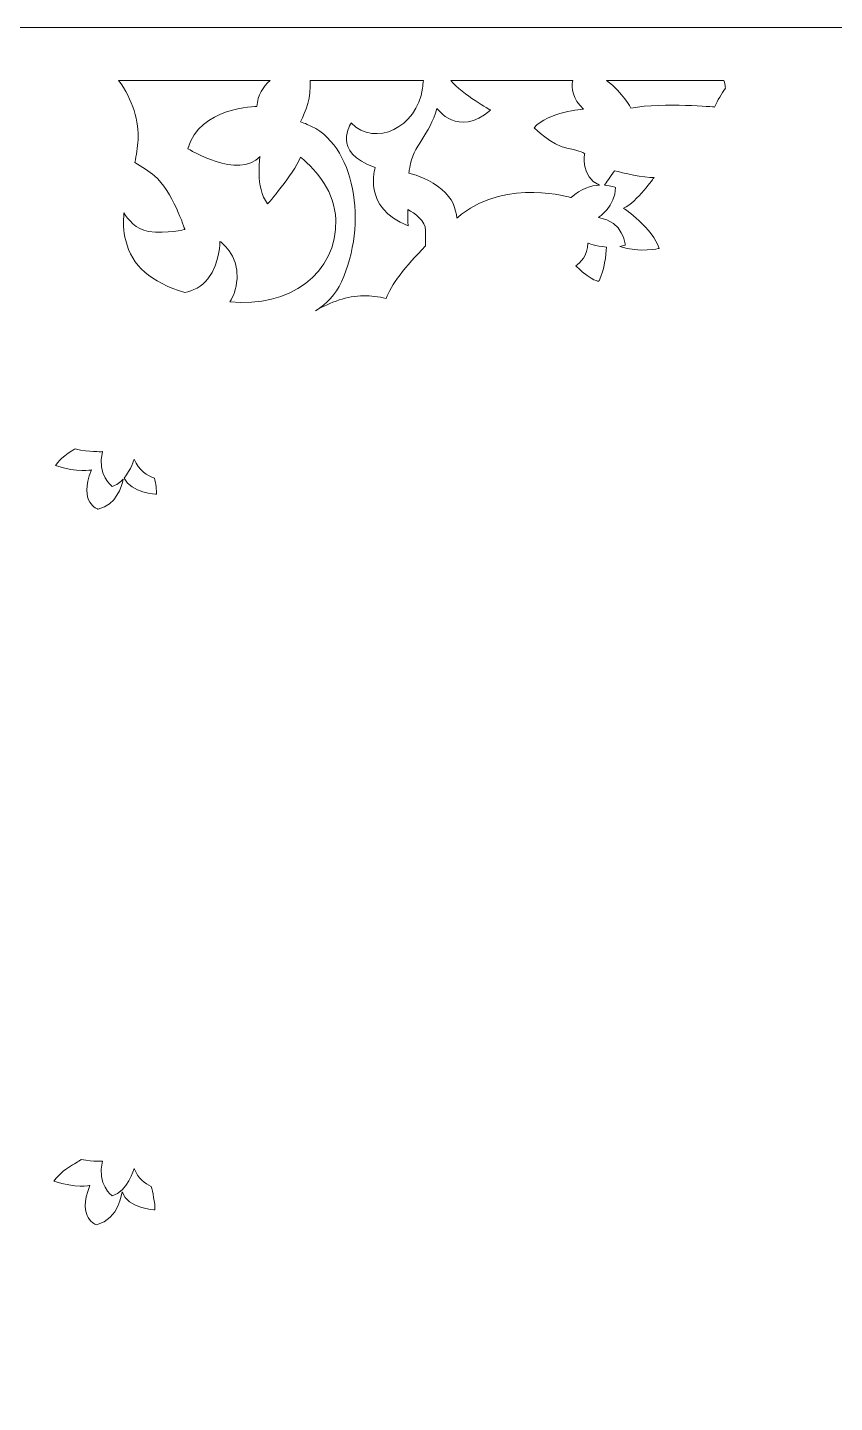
# Model space of a CAD drawing. Header units: centimetres. Extents: x -8.7 to 9, y -0.8 to 7.8.
# Drawn here: x -5.575 to -3.056, y 3.506 to 7.796 of the extents above; entities that cross this region are included whole.
import ezdxf

# ---------------------------------------------------------------- set-up
doc = ezdxf.new("R2010")
doc.units = ezdxf.units.CM
doc.header["$MEASUREMENT"] = 0
doc.layers.add('layer 1', color=7, linetype='Continuous')

msp = doc.modelspace()

# ---------------------------------------------------------------- linework, layer by layer
at = {"layer": 'layer 1', "color": 177, "lineweight": 9}
for points, knots in [([(-8.70157, 7.79648), (-8.70157, 7.79648), (-0.45115, 7.79648), (-0.45115, 7.79648), (-0.45115, 7.79648), (-0.45115, 7.79648), (-0.45115, -0.78396), (-0.45115, -0.78396), (-0.45115, -0.78396), (-0.45115, -0.78396), (-8.70157, -0.78396), (-8.70157, -0.78396), (-8.70157, -0.78396), (-8.70157, -0.78396), (-8.70157, 7.79648), (-8.70157, 7.79648)], [0, 0, 0, 0, 0.2, 0.2, 0.2, 0.2, 0.4, 0.4, 0.4, 0.4, 0.6, 0.6, 0.6, 0.6, 1, 1, 1, 1]), ([(-5.29026, 7.63147), (-5.29026, 7.63147), (-4.8177, 7.63147), (-4.8177, 7.63147), (-4.8177, 7.63147), (-4.83942, 7.61146), (-4.85644, 7.58492), (-4.85903, 7.55023), (-4.85903, 7.55023), (-4.85903, 7.55023), (-5.03899, 7.54823), (-5.07458, 7.41834), (-5.07458, 7.41834), (-5.07458, 7.41834), (-4.9144, 7.32042), (-4.84915, 7.39436), (-4.84915, 7.39436), (-4.84915, 7.39436), (-4.86497, 7.29644), (-4.82542, 7.24648), (-4.82542, 7.24648), (-4.82542, 7.24648), (-4.74555, 7.33578), (-4.72287, 7.3918), (-4.72287, 7.3918), (-4.66913, 7.34762), (-4.61574, 7.28263), (-4.61283, 7.19752), (-4.61283, 7.19752), (-4.60705, 7.02789), (-4.7594, 6.92107), (-4.94314, 6.94103), (-4.94314, 6.94103), (-4.93307, 6.95619), (-4.9234, 6.97903), (-4.92072, 7.01244), (-4.92072, 7.01244), (-4.91454, 7.08953), (-4.97433, 7.12912), (-4.97433, 7.12912), (-4.97433, 7.12912), (-4.97433, 7.12912), (-4.97227, 7.06453), (-5.01145, 7.01244), (-5.01145, 7.01244), (-5.03051, 6.98709), (-5.05934, 6.97508), (-5.08367, 6.9694), (-5.08367, 6.9694), (-5.19058, 7.00175), (-5.24847, 7.05332), (-5.26838, 7.13157), (-5.26838, 7.13157), (-5.27581, 7.16079), (-5.27658, 7.18955), (-5.27368, 7.21823), (-5.27368, 7.21823), (-5.26193, 7.1986), (-5.23682, 7.16612), (-5.19703, 7.16038), (-5.19703, 7.16038), (-5.13929, 7.15204), (-5.08362, 7.16663), (-5.08362, 7.16663), (-5.08362, 7.16663), (-5.08362, 7.16663), (-5.1228, 7.28748), (-5.17847, 7.33332), (-5.17847, 7.33332), (-5.19524, 7.34713), (-5.21633, 7.36246), (-5.23986, 7.37536), (-5.23986, 7.37536), (-5.23494, 7.39856), (-5.23111, 7.42215), (-5.22982, 7.44631), (-5.22982, 7.44631), (-5.22693, 7.50029), (-5.24583, 7.57271), (-5.29026, 7.63147)], [0, 0, 0, 0, 0.047619, 0.047619, 0.047619, 0.047619, 0.0952381, 0.0952381, 0.0952381, 0.0952381, 0.1428571, 0.1428571, 0.1428571, 0.1428571, 0.1904762, 0.1904762, 0.1904762, 0.1904762, 0.2380952, 0.2380952, 0.2380952, 0.2380952, 0.2857143, 0.2857143, 0.2857143, 0.2857143, 0.3333333, 0.3333333, 0.3333333, 0.3333333, 0.3809524, 0.3809524, 0.3809524, 0.3809524, 0.4285714, 0.4285714, 0.4285714, 0.4285714, 0.4761905, 0.4761905, 0.4761905, 0.4761905, 0.5238095, 0.5238095, 0.5238095, 0.5238095, 0.5714286, 0.5714286, 0.5714286, 0.5714286, 0.6190476, 0.6190476, 0.6190476, 0.6190476, 0.6666667, 0.6666667, 0.6666667, 0.6666667, 0.7142857, 0.7142857, 0.7142857, 0.7142857, 0.7619048, 0.7619048, 0.7619048, 0.7619048, 0.8095238, 0.8095238, 0.8095238, 0.8095238, 0.8571429, 0.8571429, 0.8571429, 0.8571429, 0.9047619, 0.9047619, 0.9047619, 0.9047619, 1, 1, 1, 1]), ([(-4.69305, 7.63147), (-4.69305, 7.63147), (-4.33941, 7.63147), (-4.33941, 7.63147), (-4.33941, 7.63147), (-4.34005, 7.62334), (-4.34092, 7.61521), (-4.34207, 7.60712), (-4.34207, 7.60712), (-4.35955, 7.48341), (-4.48946, 7.42282), (-4.56441, 7.49856), (-4.56441, 7.49856), (-4.56441, 7.49856), (-4.62937, 7.40767), (-4.48946, 7.3597), (-4.48946, 7.3597), (-4.48946, 7.3597), (-4.53194, 7.23347), (-4.38704, 7.17793), (-4.38704, 7.17793), (-4.38704, 7.17793), (-4.38798, 7.19922), (-4.38823, 7.22888), (-4.38823, 7.22888), (-4.36636, 7.21683), (-4.33228, 7.19319), (-4.33228, 7.16302), (-4.33228, 7.16302), (-4.33228, 7.14462), (-4.33228, 7.12804), (-4.33228, 7.11493), (-4.33228, 7.11493), (-4.39486, 7.0526), (-4.44187, 6.99123), (-4.45513, 6.95108), (-4.45513, 6.95108), (-4.47996, 6.95684), (-4.50379, 6.96), (-4.52576, 6.95969), (-4.52576, 6.95969), (-4.57683, 6.95896), (-4.62904, 6.94064), (-4.67642, 6.91218), (-4.67642, 6.91218), (-4.64136, 6.93404), (-4.61303, 6.9637), (-4.59504, 7.00268), (-4.59504, 7.00268), (-4.51198, 7.18253), (-4.55054, 7.43432), (-4.70182, 7.49427), (-4.70182, 7.49427), (-4.70934, 7.49725), (-4.71643, 7.49983), (-4.72314, 7.50209), (-4.72314, 7.50209), (-4.70701, 7.53213), (-4.68808, 7.58063), (-4.69305, 7.63147)], [0, 0, 0, 0, 0.0625, 0.0625, 0.0625, 0.0625, 0.125, 0.125, 0.125, 0.125, 0.1875, 0.1875, 0.1875, 0.1875, 0.25, 0.25, 0.25, 0.25, 0.3125, 0.3125, 0.3125, 0.3125, 0.375, 0.375, 0.375, 0.375, 0.4375, 0.4375, 0.4375, 0.4375, 0.5, 0.5, 0.5, 0.5, 0.5625, 0.5625, 0.5625, 0.5625, 0.625, 0.625, 0.625, 0.625, 0.6875, 0.6875, 0.6875, 0.6875, 0.75, 0.75, 0.75, 0.75, 0.8125, 0.8125, 0.8125, 0.8125, 0.875, 0.875, 0.875, 0.875, 1, 1, 1, 1]), ([(-4.25388, 7.63147), (-4.25388, 7.63147), (-3.87329, 7.63147), (-3.87329, 7.63147), (-3.87329, 7.63147), (-3.87812, 7.60668), (-3.87391, 7.57425), (-3.83934, 7.5418), (-3.83934, 7.5418), (-3.83934, 7.5418), (-3.95127, 7.53323), (-3.99367, 7.48353), (-3.99367, 7.48353), (-3.99367, 7.48353), (-3.9377, 7.42868), (-3.89191, 7.42011), (-3.89191, 7.42011), (-3.84612, 7.41154), (-3.83594, 7.40298), (-3.83594, 7.40298), (-3.83594, 7.40298), (-3.83594, 7.40298), (-3.8496, 7.32904), (-3.78998, 7.30471), (-3.78998, 7.30471), (-3.81557, 7.30338), (-3.84756, 7.29442), (-3.87786, 7.26566), (-3.87786, 7.26566), (-3.87786, 7.26566), (-4.07561, 7.32562), (-4.21997, 7.21371), (-4.21997, 7.21371), (-4.22494, 7.20985), (-4.22989, 7.20594), (-4.23481, 7.202), (-4.23481, 7.202), (-4.23757, 7.22966), (-4.24849, 7.26417), (-4.28126, 7.29102), (-4.28126, 7.29102), (-4.31811, 7.32121), (-4.35721, 7.33546), (-4.38421, 7.34214), (-4.38421, 7.34214), (-4.38358, 7.34824), (-4.38286, 7.35412), (-4.38204, 7.3597), (-4.38204, 7.3597), (-4.37205, 7.42787), (-4.31958, 7.46069), (-4.2971, 7.544), (-4.2971, 7.544), (-4.2971, 7.544), (-4.23214, 7.45059), (-4.12971, 7.53895), (-4.12971, 7.53895), (-4.12971, 7.53895), (-4.21601, 7.58629), (-4.25388, 7.63147)], [0, 0, 0, 0, 0.0625, 0.0625, 0.0625, 0.0625, 0.125, 0.125, 0.125, 0.125, 0.1875, 0.1875, 0.1875, 0.1875, 0.25, 0.25, 0.25, 0.25, 0.3125, 0.3125, 0.3125, 0.3125, 0.375, 0.375, 0.375, 0.375, 0.4375, 0.4375, 0.4375, 0.4375, 0.5, 0.5, 0.5, 0.5, 0.5625, 0.5625, 0.5625, 0.5625, 0.625, 0.625, 0.625, 0.625, 0.6875, 0.6875, 0.6875, 0.6875, 0.75, 0.75, 0.75, 0.75, 0.8125, 0.8125, 0.8125, 0.8125, 0.875, 0.875, 0.875, 0.875, 1, 1, 1, 1]), ([(-3.76751, 7.63147), (-3.76751, 7.63147), (-3.40131, 7.63147), (-3.40131, 7.63147), (-3.40131, 7.63147), (-3.39957, 7.62441), (-3.39814, 7.61731), (-3.39707, 7.61022), (-3.39707, 7.61022), (-3.3969, 7.60909), (-3.39672, 7.60801), (-3.39654, 7.60694), (-3.39654, 7.60694), (-3.40919, 7.58945), (-3.42081, 7.56997), (-3.43069, 7.54827), (-3.43069, 7.54827), (-3.43069, 7.54827), (-3.58493, 7.56326), (-3.69172, 7.54527), (-3.69172, 7.54527), (-3.69172, 7.54527), (-3.71607, 7.59191), (-3.76751, 7.63147)], [0, 0, 0, 0, 0.1428571, 0.1428571, 0.1428571, 0.1428571, 0.2857143, 0.2857143, 0.2857143, 0.2857143, 0.4285714, 0.4285714, 0.4285714, 0.4285714, 0.5714286, 0.5714286, 0.5714286, 0.5714286, 0.7142857, 0.7142857, 0.7142857, 0.7142857, 1, 1, 1, 1]), ([(-3.74265, 7.34971), (-3.75737, 7.32908), (-3.76906, 7.31209), (-3.77416, 7.30462), (-3.77416, 7.30462), (-3.75322, 7.30329), (-3.73943, 7.29764), (-3.73943, 7.29764), (-3.73943, 7.29764), (-3.73943, 7.23969), (-3.79282, 7.20372), (-3.79282, 7.20372), (-3.79282, 7.20372), (-3.71372, 7.19173), (-3.70977, 7.11779), (-3.70977, 7.11779), (-3.70977, 7.11779), (-3.71542, 7.11601), (-3.72109, 7.11466), (-3.72672, 7.11364), (-3.72672, 7.11364), (-3.66291, 7.09216), (-3.60348, 7.10716), (-3.60348, 7.10716), (-3.60348, 7.10716), (-3.62174, 7.16868), (-3.71427, 7.23265), (-3.71427, 7.23265), (-3.71427, 7.23265), (-3.67288, 7.25234), (-3.61931, 7.32862), (-3.61931, 7.32862), (-3.61931, 7.32862), (-3.65028, 7.3266), (-3.71898, 7.34356), (-3.74265, 7.34971)], [0, 0, 0, 0, 0.1, 0.1, 0.1, 0.1, 0.2, 0.2, 0.2, 0.2, 0.3, 0.3, 0.3, 0.3, 0.4, 0.4, 0.4, 0.4, 0.5, 0.5, 0.5, 0.5, 0.6, 0.6, 0.6, 0.6, 0.7, 0.7, 0.7, 0.7, 0.8, 0.8, 0.8, 0.8, 1, 1, 1, 1]), ([(-3.76818, 7.11151), (-3.80142, 7.11367), (-3.82644, 7.12378), (-3.82644, 7.12378), (-3.82644, 7.12378), (-3.82644, 7.08454), (-3.8505, 7.06222), (-3.86362, 7.05296), (-3.86362, 7.05296), (-3.85793, 7.04721), (-3.85123, 7.04105), (-3.84332, 7.03457), (-3.84332, 7.03457), (-3.79828, 6.99767), (-3.79097, 7.00628), (-3.79097, 7.00628), (-3.79097, 7.00628), (-3.77401, 7.04137), (-3.76938, 7.08566), (-3.76818, 7.11151)], [0, 0, 0, 0, 0.1666667, 0.1666667, 0.1666667, 0.1666667, 0.3333333, 0.3333333, 0.3333333, 0.3333333, 0.5, 0.5, 0.5, 0.5, 0.6666667, 0.6666667, 0.6666667, 0.6666667, 1, 1, 1, 1]), ([(-5.27637, 6.38682), (-5.2857, 6.37664), (-5.29703, 6.36827), (-5.31048, 6.36474), (-5.31048, 6.36474), (-5.31048, 6.36474), (-5.35974, 6.4003), (-5.34039, 6.47319), (-5.34039, 6.47319), (-5.34039, 6.47319), (-5.36611, 6.47117), (-5.40903, 6.47802), (-5.40903, 6.47802), (-5.41534, 6.47902), (-5.421, 6.48036), (-5.42609, 6.4819), (-5.42609, 6.4819), (-5.42904, 6.48014), (-5.43229, 6.47821), (-5.4359, 6.47611), (-5.4359, 6.47611), (-5.47021, 6.45611), (-5.48736, 6.42944), (-5.48736, 6.42944), (-5.48736, 6.42944), (-5.41875, 6.40677), (-5.3752, 6.4161), (-5.3752, 6.4161), (-5.3752, 6.4161), (-5.41743, 6.3121), (-5.35409, 6.29343), (-5.35409, 6.29343), (-5.35409, 6.29343), (-5.29731, 6.30724), (-5.28075, 6.36424), (-5.27637, 6.38682)], [0, 0, 0, 0, 0.1, 0.1, 0.1, 0.1, 0.2, 0.2, 0.2, 0.2, 0.3, 0.3, 0.3, 0.3, 0.4, 0.4, 0.4, 0.4, 0.5, 0.5, 0.5, 0.5, 0.6, 0.6, 0.6, 0.6, 0.7, 0.7, 0.7, 0.7, 0.8, 0.8, 0.8, 0.8, 1, 1, 1, 1]), ([(-5.1784, 6.39032), (-5.20007, 6.39767), (-5.22797, 6.41397), (-5.24187, 6.45008), (-5.24187, 6.45008), (-5.24187, 6.45008), (-5.25165, 6.41632), (-5.27287, 6.39083), (-5.27287, 6.39083), (-5.25187, 6.34383), (-5.172, 6.3401), (-5.172, 6.3401), (-5.172, 6.3401), (-5.17132, 6.35312), (-5.17483, 6.37354), (-5.1784, 6.39032)], [0, 0, 0, 0, 0.2, 0.2, 0.2, 0.2, 0.4, 0.4, 0.4, 0.4, 0.6, 0.6, 0.6, 0.6, 1, 1, 1, 1]), ([(-5.18867, 4.1806), (-5.20825, 4.18936), (-5.23009, 4.20573), (-5.24187, 4.23634), (-5.24187, 4.23634), (-5.24187, 4.23634), (-5.26298, 4.16345), (-5.31048, 4.151), (-5.31048, 4.151), (-5.31048, 4.151), (-5.35974, 4.18656), (-5.34039, 4.25945), (-5.34039, 4.25945), (-5.34039, 4.25945), (-5.3656, 4.25747), (-5.40775, 4.26407), (-5.40775, 4.26407), (-5.41216, 4.26082), (-5.42143, 4.25463), (-5.44079, 4.24334), (-5.44079, 4.24334), (-5.4751, 4.22334), (-5.49225, 4.19667), (-5.49225, 4.19667), (-5.49225, 4.19667), (-5.42364, 4.174), (-5.38009, 4.18334), (-5.38009, 4.18334), (-5.38009, 4.18334), (-5.42232, 4.07933), (-5.35898, 4.06066), (-5.35898, 4.06066), (-5.35898, 4.06066), (-5.28773, 4.078), (-5.27981, 4.16334), (-5.27981, 4.16334), (-5.27981, 4.16334), (-5.26266, 4.11133), (-5.17689, 4.10733), (-5.17689, 4.10733), (-5.17689, 4.10733), (-5.17582, 4.12777), (-5.18506, 4.16642), (-5.18867, 4.1806)], [0, 0, 0, 0, 0.0833333, 0.0833333, 0.0833333, 0.0833333, 0.1666667, 0.1666667, 0.1666667, 0.1666667, 0.25, 0.25, 0.25, 0.25, 0.3333333, 0.3333333, 0.3333333, 0.3333333, 0.4166667, 0.4166667, 0.4166667, 0.4166667, 0.5, 0.5, 0.5, 0.5, 0.5833333, 0.5833333, 0.5833333, 0.5833333, 0.6666667, 0.6666667, 0.6666667, 0.6666667, 0.75, 0.75, 0.75, 0.75, 0.8333333, 0.8333333, 0.8333333, 0.8333333, 1, 1, 1, 1])]:
    msp.add_open_spline(points, degree=3, knots=knots, dxfattribs=at)

doc.saveas('drawing.dxf')
